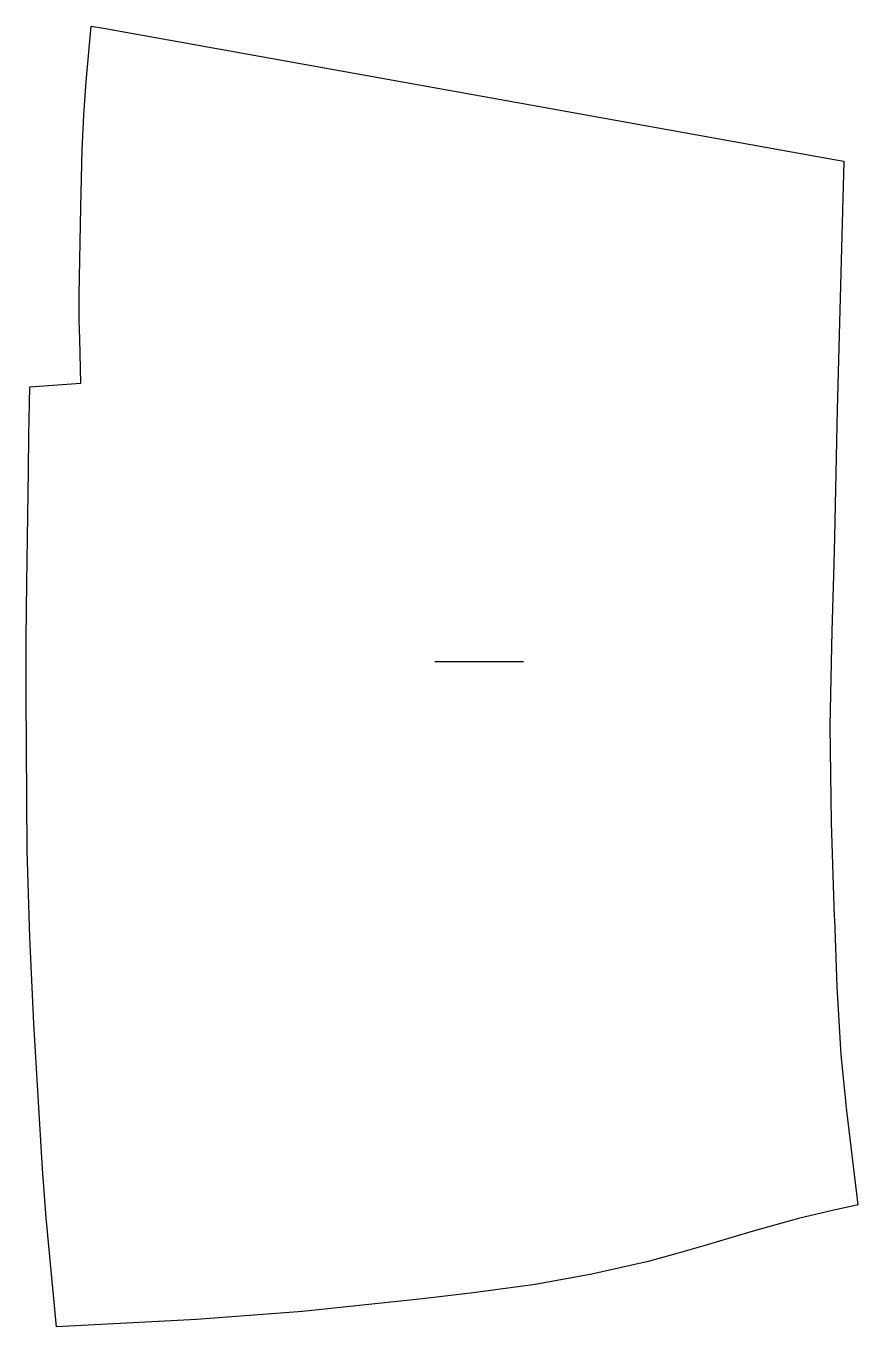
# Model space of a CAD drawing. Header units: inches. Extents: x 0 to 14.3, y 0 to 22.4.
import ezdxf

# ---------------------------------------------------------------- set-up
doc = ezdxf.new("R2010")
doc.units = ezdxf.units.IN

msp = doc.modelspace()

# ---------------------------------------------------------------- linework, layer by layer
at = {"layer": 'T001L001'}
for points in [[(0.526, 0), (0.349, 1.876), (0.284, 2.718), (0.134, 5.221), (0.065, 6.707), (0.017, 8.193), (0, 10.861), (0.003, 11.832), (0.012, 12.803), (0.04, 14.725), (0.046, 15.331), (0.066, 16.168), (0.943, 16.232), (0.927, 16.993), (0.917, 17.318), (0.917, 17.75), (0.94, 19.258), (0.965, 20.249), (0.992, 20.841), (1.032, 21.421), (1.119, 22.376), (1.335, 22.338), (7.88, 21.163), (13.898, 20.083), (14.068, 20.052), (13.953, 15.783), (13.908, 13.591), (13.897, 13.127), (13.862, 11.968), (13.827, 10.339), (13.849, 8.677), (13.903, 7.055), (13.904, 7.021), (13.946, 5.853), (14.016, 4.679), (14.115, 3.715), (14.31, 2.101), (14.293, 2.097), (13.897, 2.008), (13.288, 1.866), (12.468, 1.635), (11.657, 1.393), (11.179, 1.257), (10.702, 1.129), (9.731, 0.908), (8.757, 0.728), (7.689, 0.585), (6.817, 0.483), (4.755, 0.267), (3.844, 0.196), (2.931, 0.131), (0.526, 0)], [(7.033, 11.448), (8.558, 11.448)]]:
    msp.add_lwpolyline(points, dxfattribs=at)

doc.saveas('drawing.dxf')
